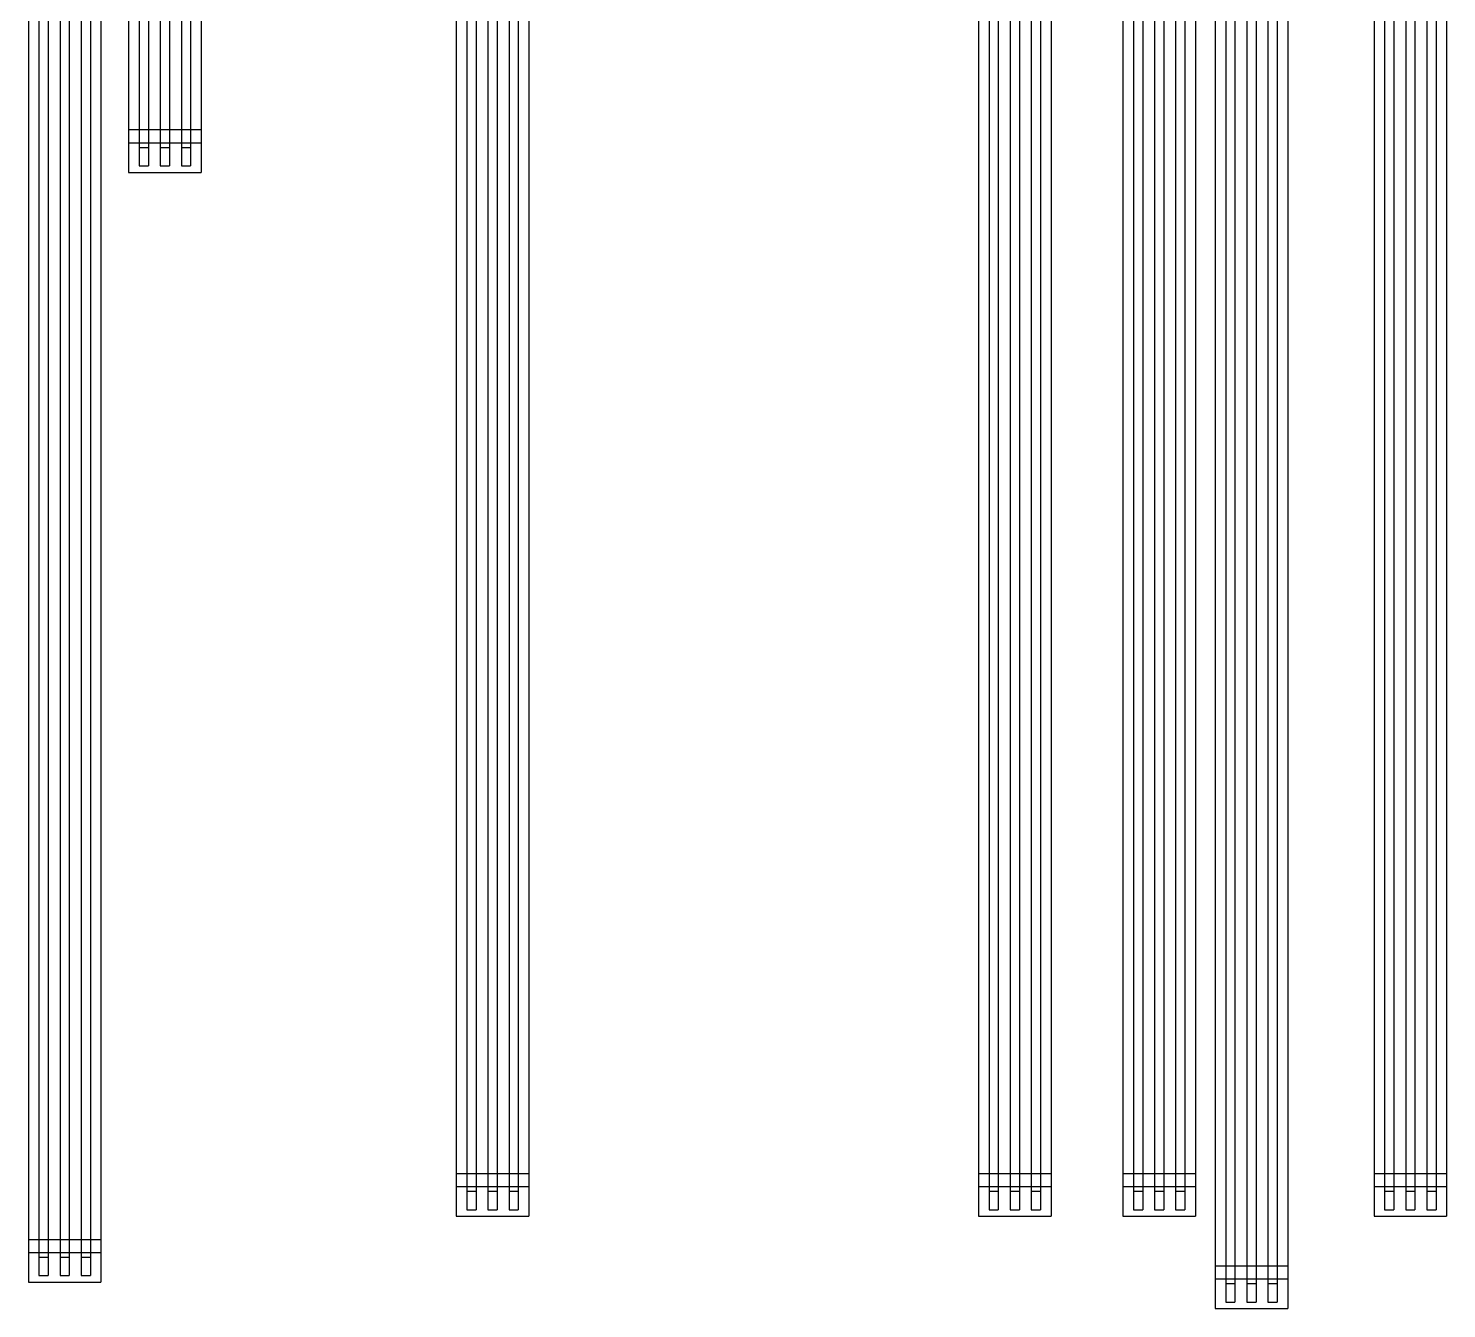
# Model space of a CAD drawing. Header units: millimetres. Extents: x -1225 to 566, y -985 to 617.
# Drawn here: x -245.3 to -137.8, y -411.7 to -314.7 of the extents above; entities that cross this region are included whole.
import ezdxf

# ---------------------------------------------------------------- set-up
doc = ezdxf.new("R2010")
doc.units = ezdxf.units.MM
doc.layers.add('HIDDEN', color=8, linetype='Continuous')
doc.layers.add('VISIBLE', color=7, linetype='Continuous')

msp = doc.modelspace()

# ---------------------------------------------------------------- linework, layer by layer
at = {"layer": 'HIDDEN'}
for points in [[(-245.35, -151.23), (-245.35, -409.73)], [(-239.85, -151.23), (-239.85, -409.73)], [(-244.55, -151.73), (-244.55, -409.23)], [(-243.85, -151.73), (-243.85, -409.23)], [(-242.95, -151.73), (-242.95, -409.23)], [(-242.25, -151.73), (-242.25, -409.23)], [(-241.35, -151.73), (-241.35, -409.23)], [(-240.65, -151.73), (-240.65, -409.23)], [(-212.9, -157.23), (-212.9, -404.73)], [(-212.1, -157.73), (-212.1, -404.23)], [(-211.4, -157.73), (-211.4, -404.23)], [(-210.5, -157.73), (-210.5, -404.23)], [(-209.8, -157.73), (-209.8, -404.23)], [(-208.9, -157.73), (-208.9, -404.23)], [(-208.2, -157.73), (-208.2, -404.23)], [(-207.4, -157.23), (-207.4, -404.73)], [(-173.3, -169.23), (-173.3, -404.73)], [(-172.5, -169.73), (-172.5, -404.23)], [(-171.8, -169.73), (-171.8, -404.23)], [(-170.9, -169.73), (-170.9, -404.23)], [(-170.2, -169.73), (-170.2, -404.23)], [(-169.3, -169.73), (-169.3, -404.23)], [(-168.6, -169.73), (-168.6, -404.23)], [(-167.8, -169.23), (-167.8, -404.73)], [(-162.35, -175.23), (-162.35, -404.73)], [(-156.85, -175.23), (-156.85, -404.73)], [(-161.55, -175.73), (-161.55, -404.23)], [(-160.85, -175.73), (-160.85, -404.23)], [(-159.95, -175.73), (-159.95, -404.23)], [(-159.25, -175.73), (-159.25, -404.23)], [(-158.35, -175.73), (-158.35, -404.23)], [(-157.65, -175.73), (-157.65, -404.23)], [(-155.35, -181.23), (-155.35, -411.73)], [(-154.55, -181.73), (-154.55, -411.23)], [(-153.85, -181.73), (-153.85, -411.23)], [(-152.95, -181.73), (-152.95, -411.23)], [(-152.25, -181.73), (-152.25, -411.23)], [(-151.35, -181.73), (-151.35, -411.23)], [(-150.65, -181.73), (-150.65, -411.23)], [(-149.85, -181.23), (-149.85, -411.73)], [(-143.3, -187.23), (-143.3, -404.73)], [(-142.5, -187.73), (-142.5, -404.23)], [(-141.8, -187.73), (-141.8, -404.23)], [(-140.9, -187.73), (-140.9, -404.23)], [(-140.2, -187.73), (-140.2, -404.23)], [(-139.3, -187.73), (-139.3, -404.23)], [(-138.6, -187.73), (-138.6, -404.23)], [(-137.8, -187.23), (-137.8, -404.73)], [(-237.75, -223.23), (-237.75, -325.58)], [(-232.25, -223.23), (-232.25, -325.58)], [(-236.95, -223.73), (-236.95, -325.08)], [(-236.25, -223.73), (-236.25, -325.08)], [(-235.35, -223.73), (-235.35, -325.08)], [(-234.65, -223.73), (-234.65, -325.08)], [(-233.75, -223.73), (-233.75, -325.08)], [(-233.05, -223.73), (-233.05, -325.08)], [(-237.75, -322.33), (-232.25, -322.33)], [(-237.75, -322.33), (-237.75, -323.33)], [(-236.95, -322.33), (-236.95, -323.33)], [(-236.25, -322.33), (-236.25, -323.33)], [(-235.35, -322.33), (-235.35, -323.33)], [(-234.65, -322.33), (-234.65, -323.33)], [(-233.75, -322.33), (-233.75, -323.33)], [(-233.05, -322.33), (-233.05, -323.33)], [(-232.25, -322.33), (-232.25, -323.33)], [(-237.75, -323.33), (-232.25, -323.33)], [(-236.95, -323.33), (-236.25, -323.33)], [(-236.95, -323.33), (-236.25, -323.33)], [(-236.95, -323.33), (-236.95, -323.68)], [(-236.95, -323.68), (-236.25, -323.68)], [(-236.25, -323.33), (-236.25, -323.68)], [(-235.35, -323.33), (-234.65, -323.33)], [(-235.35, -323.33), (-234.65, -323.33)], [(-235.35, -323.33), (-235.35, -323.68)], [(-235.35, -323.68), (-234.65, -323.68)], [(-234.65, -323.33), (-234.65, -323.68)], [(-233.75, -323.33), (-233.05, -323.33)], [(-233.75, -323.33), (-233.05, -323.33)], [(-233.75, -323.33), (-233.75, -323.68)], [(-233.75, -323.68), (-233.05, -323.68)], [(-233.05, -323.33), (-233.05, -323.68)], [(-237.75, -325.58), (-232.25, -325.58)], [(-236.95, -325.08), (-236.25, -325.08)], [(-235.35, -325.08), (-234.65, -325.08)], [(-233.75, -325.08), (-233.05, -325.08)], [(-212.9, -401.48), (-207.4, -401.48)], [(-212.9, -401.48), (-212.9, -402.48)], [(-212.1, -401.48), (-212.1, -402.48)], [(-211.4, -401.48), (-211.4, -402.48)], [(-210.5, -401.48), (-210.5, -402.48)], [(-209.8, -401.48), (-209.8, -402.48)], [(-208.9, -401.48), (-208.9, -402.48)], [(-208.2, -401.48), (-208.2, -402.48)], [(-207.4, -401.48), (-207.4, -402.48)], [(-173.3, -401.48), (-167.8, -401.48)], [(-173.3, -401.48), (-173.3, -402.48)], [(-172.5, -401.48), (-172.5, -402.48)], [(-171.8, -401.48), (-171.8, -402.48)], [(-170.9, -401.48), (-170.9, -402.48)], [(-170.2, -401.48), (-170.2, -402.48)], [(-169.3, -401.48), (-169.3, -402.48)], [(-168.6, -401.48), (-168.6, -402.48)], [(-167.8, -401.48), (-167.8, -402.48)], [(-162.35, -401.48), (-156.85, -401.48)], [(-162.35, -401.48), (-162.35, -402.48)], [(-161.55, -401.48), (-161.55, -402.48)], [(-160.85, -401.48), (-160.85, -402.48)], [(-159.95, -401.48), (-159.95, -402.48)], [(-159.25, -401.48), (-159.25, -402.48)], [(-158.35, -401.48), (-158.35, -402.48)], [(-157.65, -401.48), (-157.65, -402.48)], [(-156.85, -401.48), (-156.85, -402.48)], [(-143.3, -401.48), (-137.8, -401.48)], [(-143.3, -401.48), (-143.3, -402.48)], [(-142.5, -401.48), (-142.5, -402.48)], [(-141.8, -401.48), (-141.8, -402.48)], [(-140.9, -401.48), (-140.9, -402.48)], [(-140.2, -401.48), (-140.2, -402.48)], [(-139.3, -401.48), (-139.3, -402.48)], [(-138.6, -401.48), (-138.6, -402.48)], [(-137.8, -401.48), (-137.8, -402.48)], [(-212.9, -402.48), (-207.4, -402.48)], [(-212.1, -402.48), (-211.4, -402.48)], [(-212.1, -402.48), (-211.4, -402.48)], [(-212.1, -402.48), (-212.1, -402.83)], [(-212.1, -402.83), (-211.4, -402.83)], [(-211.4, -402.48), (-211.4, -402.83)], [(-210.5, -402.48), (-209.8, -402.48)], [(-210.5, -402.48), (-209.8, -402.48)], [(-210.5, -402.48), (-210.5, -402.83)], [(-210.5, -402.83), (-209.8, -402.83)], [(-209.8, -402.48), (-209.8, -402.83)], [(-208.9, -402.48), (-208.2, -402.48)], [(-208.9, -402.48), (-208.2, -402.48)], [(-208.9, -402.48), (-208.9, -402.83)], [(-208.9, -402.83), (-208.2, -402.83)], [(-208.2, -402.48), (-208.2, -402.83)], [(-173.3, -402.48), (-167.8, -402.48)], [(-172.5, -402.48), (-171.8, -402.48)], [(-172.5, -402.48), (-171.8, -402.48)], [(-172.5, -402.48), (-172.5, -402.83)], [(-172.5, -402.83), (-171.8, -402.83)], [(-171.8, -402.48), (-171.8, -402.83)], [(-170.9, -402.48), (-170.2, -402.48)], [(-170.9, -402.48), (-170.2, -402.48)], [(-170.9, -402.48), (-170.9, -402.83)], [(-170.9, -402.83), (-170.2, -402.83)], [(-170.2, -402.48), (-170.2, -402.83)], [(-169.3, -402.48), (-168.6, -402.48)], [(-169.3, -402.48), (-168.6, -402.48)], [(-169.3, -402.48), (-169.3, -402.83)], [(-169.3, -402.83), (-168.6, -402.83)], [(-168.6, -402.48), (-168.6, -402.83)], [(-162.35, -402.48), (-156.85, -402.48)], [(-161.55, -402.48), (-160.85, -402.48)], [(-161.55, -402.48), (-160.85, -402.48)], [(-161.55, -402.48), (-161.55, -402.83)], [(-161.55, -402.83), (-160.85, -402.83)], [(-160.85, -402.48), (-160.85, -402.83)], [(-159.95, -402.48), (-159.25, -402.48)], [(-159.95, -402.48), (-159.25, -402.48)], [(-159.95, -402.48), (-159.95, -402.83)], [(-159.95, -402.83), (-159.25, -402.83)], [(-159.25, -402.48), (-159.25, -402.83)], [(-158.35, -402.48), (-157.65, -402.48)], [(-158.35, -402.48), (-157.65, -402.48)], [(-158.35, -402.48), (-158.35, -402.83)], [(-158.35, -402.83), (-157.65, -402.83)], [(-157.65, -402.48), (-157.65, -402.83)], [(-143.3, -402.48), (-137.8, -402.48)], [(-142.5, -402.48), (-141.8, -402.48)], [(-142.5, -402.48), (-141.8, -402.48)], [(-142.5, -402.48), (-142.5, -402.83)], [(-142.5, -402.83), (-141.8, -402.83)], [(-141.8, -402.48), (-141.8, -402.83)], [(-140.9, -402.48), (-140.2, -402.48)], [(-140.9, -402.48), (-140.2, -402.48)], [(-140.9, -402.48), (-140.9, -402.83)], [(-140.9, -402.83), (-140.2, -402.83)], [(-140.2, -402.48), (-140.2, -402.83)], [(-139.3, -402.48), (-138.6, -402.48)], [(-139.3, -402.48), (-138.6, -402.48)], [(-139.3, -402.48), (-139.3, -402.83)], [(-139.3, -402.83), (-138.6, -402.83)], [(-138.6, -402.48), (-138.6, -402.83)], [(-212.1, -404.23), (-211.4, -404.23)], [(-210.5, -404.23), (-209.8, -404.23)], [(-208.9, -404.23), (-208.2, -404.23)], [(-172.5, -404.23), (-171.8, -404.23)], [(-170.9, -404.23), (-170.2, -404.23)], [(-169.3, -404.23), (-168.6, -404.23)], [(-161.55, -404.23), (-160.85, -404.23)], [(-159.95, -404.23), (-159.25, -404.23)], [(-158.35, -404.23), (-157.65, -404.23)], [(-142.5, -404.23), (-141.8, -404.23)], [(-140.9, -404.23), (-140.2, -404.23)], [(-139.3, -404.23), (-138.6, -404.23)], [(-212.9, -404.73), (-207.4, -404.73)], [(-173.3, -404.73), (-167.8, -404.73)], [(-162.35, -404.73), (-156.85, -404.73)], [(-143.3, -404.73), (-137.8, -404.73)], [(-245.35, -406.48), (-239.85, -406.48)], [(-245.35, -406.48), (-245.35, -407.48)], [(-244.55, -406.48), (-244.55, -407.48)], [(-243.85, -406.48), (-243.85, -407.48)], [(-242.95, -406.48), (-242.95, -407.48)], [(-242.25, -406.48), (-242.25, -407.48)], [(-241.35, -406.48), (-241.35, -407.48)], [(-240.65, -406.48), (-240.65, -407.48)], [(-239.85, -406.48), (-239.85, -407.48)], [(-245.35, -407.48), (-239.85, -407.48)], [(-244.55, -407.48), (-243.85, -407.48)], [(-244.55, -407.48), (-243.85, -407.48)], [(-244.55, -407.48), (-244.55, -407.83)], [(-243.85, -407.48), (-243.85, -407.83)], [(-242.95, -407.48), (-242.25, -407.48)], [(-242.95, -407.48), (-242.25, -407.48)], [(-242.95, -407.48), (-242.95, -407.83)], [(-242.25, -407.48), (-242.25, -407.83)], [(-241.35, -407.48), (-240.65, -407.48)], [(-241.35, -407.48), (-240.65, -407.48)], [(-241.35, -407.48), (-241.35, -407.83)], [(-240.65, -407.48), (-240.65, -407.83)], [(-244.55, -407.83), (-243.85, -407.83)], [(-242.95, -407.83), (-242.25, -407.83)], [(-241.35, -407.83), (-240.65, -407.83)], [(-155.35, -408.48), (-149.85, -408.48)], [(-155.35, -408.48), (-155.35, -409.48)], [(-154.55, -408.48), (-154.55, -409.48)], [(-153.85, -408.48), (-153.85, -409.48)], [(-152.95, -408.48), (-152.95, -409.48)], [(-152.25, -408.48), (-152.25, -409.48)], [(-151.35, -408.48), (-151.35, -409.48)], [(-150.65, -408.48), (-150.65, -409.48)], [(-149.85, -408.48), (-149.85, -409.48)], [(-245.35, -409.73), (-239.85, -409.73)], [(-244.55, -409.23), (-243.85, -409.23)], [(-242.95, -409.23), (-242.25, -409.23)], [(-241.35, -409.23), (-240.65, -409.23)], [(-155.35, -409.48), (-149.85, -409.48)], [(-154.55, -409.48), (-153.85, -409.48)], [(-154.55, -409.48), (-153.85, -409.48)], [(-154.55, -409.48), (-154.55, -409.83)], [(-153.85, -409.48), (-153.85, -409.83)], [(-152.95, -409.48), (-152.25, -409.48)], [(-152.95, -409.48), (-152.25, -409.48)], [(-152.95, -409.48), (-152.95, -409.83)], [(-152.25, -409.48), (-152.25, -409.83)], [(-151.35, -409.48), (-150.65, -409.48)], [(-151.35, -409.48), (-150.65, -409.48)], [(-151.35, -409.48), (-151.35, -409.83)], [(-150.65, -409.48), (-150.65, -409.83)], [(-154.55, -409.83), (-153.85, -409.83)], [(-152.95, -409.83), (-152.25, -409.83)], [(-151.35, -409.83), (-150.65, -409.83)], [(-155.35, -411.73), (-149.85, -411.73)], [(-154.55, -411.23), (-153.85, -411.23)], [(-152.95, -411.23), (-152.25, -411.23)], [(-151.35, -411.23), (-150.65, -411.23)]]:
    msp.add_lwpolyline(points, dxfattribs=at)
at = {"layer": 'VISIBLE'}
for points in [[(-245.35, -264.73), (-245.35, -409.73)], [(-244.55, -264.73), (-244.55, -406.48)], [(-243.85, -264.73), (-243.85, -406.48)], [(-242.95, -264.73), (-242.95, -406.48)], [(-242.25, -264.73), (-242.25, -406.48)], [(-241.35, -264.73), (-241.35, -406.48)], [(-240.65, -264.73), (-240.65, -406.48)], [(-239.85, -264.73), (-239.85, -409.73)], [(-237.75, -264.73), (-237.75, -325.58)], [(-236.95, -264.73), (-236.95, -322.33)], [(-236.25, -264.73), (-236.25, -322.33)], [(-235.35, -264.73), (-235.35, -322.33)], [(-234.65, -264.73), (-234.65, -322.33)], [(-233.75, -264.73), (-233.75, -322.33)], [(-233.05, -264.73), (-233.05, -322.33)], [(-232.25, -264.73), (-232.25, -325.58)], [(-212.9, -264.73), (-212.9, -404.73)], [(-212.1, -264.73), (-212.1, -401.48)], [(-211.4, -264.73), (-211.4, -401.48)], [(-210.5, -264.73), (-210.5, -401.48)], [(-209.8, -264.73), (-209.8, -401.48)], [(-208.9, -264.73), (-208.9, -401.48)], [(-208.2, -264.73), (-208.2, -401.48)], [(-207.4, -264.73), (-207.4, -404.73)], [(-173.3, -264.73), (-173.3, -404.73)], [(-162.35, -264.73), (-162.35, -404.73)], [(-161.55, -264.73), (-161.55, -401.48)], [(-160.85, -264.73), (-160.85, -401.48)], [(-159.95, -264.73), (-159.95, -401.48)], [(-159.25, -264.73), (-159.25, -401.48)], [(-158.35, -264.73), (-158.35, -401.48)], [(-157.65, -264.73), (-157.65, -401.48)], [(-156.85, -264.73), (-156.85, -404.73)], [(-155.35, -264.73), (-155.35, -411.73)], [(-154.55, -264.73), (-154.55, -408.48)], [(-153.85, -264.73), (-153.85, -408.48)], [(-152.95, -264.73), (-152.95, -408.48)], [(-152.25, -264.73), (-152.25, -408.48)], [(-151.35, -264.73), (-151.35, -408.48)], [(-150.65, -264.73), (-150.65, -408.48)], [(-149.85, -264.73), (-149.85, -411.73)], [(-138.6, -264.73), (-138.6, -401.48)], [(-137.8, -264.73), (-137.8, -404.73)], [(-143.3, -308.58), (-143.3, -404.73)], [(-142.5, -308.58), (-142.5, -401.48)], [(-141.8, -308.58), (-141.8, -401.48)], [(-140.9, -308.58), (-140.9, -401.48)], [(-140.2, -308.58), (-140.2, -401.48)], [(-139.3, -308.58), (-139.3, -401.48)], [(-172.5, -314.58), (-172.5, -401.48)], [(-171.8, -314.58), (-171.8, -401.48)], [(-170.9, -314.58), (-170.9, -401.48)], [(-170.2, -314.58), (-170.2, -401.48)], [(-169.3, -314.58), (-169.3, -401.48)], [(-168.6, -314.58), (-168.6, -401.48)], [(-167.8, -314.58), (-167.8, -404.73)], [(-237.75, -322.33), (-232.25, -322.33)], [(-237.75, -322.33), (-237.75, -323.33)], [(-232.25, -322.33), (-232.25, -323.33)], [(-237.75, -323.33), (-232.25, -323.33)], [(-236.95, -323.33), (-236.95, -325.08)], [(-236.95, -323.33), (-236.95, -323.68)], [(-236.95, -323.68), (-236.25, -323.68)], [(-236.25, -323.33), (-236.25, -325.08)], [(-236.25, -323.33), (-236.25, -323.68)], [(-235.35, -323.33), (-235.35, -325.08)], [(-235.35, -323.33), (-235.35, -323.68)], [(-235.35, -323.68), (-234.65, -323.68)], [(-234.65, -323.33), (-234.65, -325.08)], [(-234.65, -323.33), (-234.65, -323.68)], [(-233.75, -323.33), (-233.75, -325.08)], [(-233.75, -323.33), (-233.75, -323.68)], [(-233.75, -323.68), (-233.05, -323.68)], [(-233.05, -323.33), (-233.05, -325.08)], [(-233.05, -323.33), (-233.05, -323.68)], [(-237.75, -325.58), (-232.25, -325.58)], [(-236.95, -325.08), (-236.25, -325.08)], [(-235.35, -325.08), (-234.65, -325.08)], [(-233.75, -325.08), (-233.05, -325.08)], [(-212.9, -401.48), (-207.4, -401.48)], [(-212.9, -401.48), (-212.9, -402.48)], [(-207.4, -401.48), (-207.4, -402.48)], [(-173.3, -401.48), (-167.8, -401.48)], [(-173.3, -401.48), (-173.3, -402.48)], [(-167.8, -401.48), (-167.8, -402.48)], [(-162.35, -401.48), (-156.85, -401.48)], [(-162.35, -401.48), (-162.35, -402.48)], [(-156.85, -401.48), (-156.85, -402.48)], [(-143.3, -401.48), (-137.8, -401.48)], [(-143.3, -401.48), (-143.3, -402.48)], [(-137.8, -401.48), (-137.8, -402.48)], [(-212.9, -402.48), (-207.4, -402.48)], [(-212.1, -402.48), (-212.1, -404.23)], [(-212.1, -402.48), (-212.1, -402.83)], [(-212.1, -402.83), (-211.4, -402.83)], [(-211.4, -402.48), (-211.4, -404.23)], [(-211.4, -402.48), (-211.4, -402.83)], [(-210.5, -402.48), (-210.5, -404.23)], [(-210.5, -402.48), (-210.5, -402.83)], [(-210.5, -402.83), (-209.8, -402.83)], [(-209.8, -402.48), (-209.8, -404.23)], [(-209.8, -402.48), (-209.8, -402.83)], [(-208.9, -402.48), (-208.9, -404.23)], [(-208.9, -402.48), (-208.9, -402.83)], [(-208.9, -402.83), (-208.2, -402.83)], [(-208.2, -402.48), (-208.2, -404.23)], [(-208.2, -402.48), (-208.2, -402.83)], [(-173.3, -402.48), (-167.8, -402.48)], [(-172.5, -402.48), (-172.5, -404.23)], [(-172.5, -402.48), (-172.5, -402.83)], [(-172.5, -402.83), (-171.8, -402.83)], [(-171.8, -402.48), (-171.8, -404.23)], [(-171.8, -402.48), (-171.8, -402.83)], [(-170.9, -402.48), (-170.9, -404.23)], [(-170.9, -402.48), (-170.9, -402.83)], [(-170.9, -402.83), (-170.2, -402.83)], [(-170.2, -402.48), (-170.2, -404.23)], [(-170.2, -402.48), (-170.2, -402.83)], [(-169.3, -402.48), (-169.3, -404.23)], [(-169.3, -402.48), (-169.3, -402.83)], [(-169.3, -402.83), (-168.6, -402.83)], [(-168.6, -402.48), (-168.6, -404.23)], [(-168.6, -402.48), (-168.6, -402.83)], [(-162.35, -402.48), (-156.85, -402.48)], [(-161.55, -402.48), (-161.55, -404.23)], [(-161.55, -402.48), (-161.55, -402.83)], [(-161.55, -402.83), (-160.85, -402.83)], [(-160.85, -402.48), (-160.85, -404.23)], [(-160.85, -402.48), (-160.85, -402.83)], [(-159.95, -402.48), (-159.95, -404.23)], [(-159.95, -402.48), (-159.95, -402.83)], [(-159.95, -402.83), (-159.25, -402.83)], [(-159.25, -402.48), (-159.25, -404.23)], [(-159.25, -402.48), (-159.25, -402.83)], [(-158.35, -402.48), (-158.35, -404.23)], [(-158.35, -402.48), (-158.35, -402.83)], [(-158.35, -402.83), (-157.65, -402.83)], [(-157.65, -402.48), (-157.65, -404.23)], [(-157.65, -402.48), (-157.65, -402.83)], [(-143.3, -402.48), (-137.8, -402.48)], [(-142.5, -402.48), (-142.5, -404.23)], [(-142.5, -402.48), (-142.5, -402.83)], [(-142.5, -402.83), (-141.8, -402.83)], [(-141.8, -402.48), (-141.8, -404.23)], [(-141.8, -402.48), (-141.8, -402.83)], [(-140.9, -402.48), (-140.9, -404.23)], [(-140.9, -402.48), (-140.9, -402.83)], [(-140.9, -402.83), (-140.2, -402.83)], [(-140.2, -402.48), (-140.2, -404.23)], [(-140.2, -402.48), (-140.2, -402.83)], [(-139.3, -402.48), (-139.3, -404.23)], [(-139.3, -402.48), (-139.3, -402.83)], [(-139.3, -402.83), (-138.6, -402.83)], [(-138.6, -402.48), (-138.6, -404.23)], [(-138.6, -402.48), (-138.6, -402.83)], [(-212.1, -404.23), (-211.4, -404.23)], [(-210.5, -404.23), (-209.8, -404.23)], [(-208.9, -404.23), (-208.2, -404.23)], [(-172.5, -404.23), (-171.8, -404.23)], [(-170.9, -404.23), (-170.2, -404.23)], [(-169.3, -404.23), (-168.6, -404.23)], [(-161.55, -404.23), (-160.85, -404.23)], [(-159.95, -404.23), (-159.25, -404.23)], [(-158.35, -404.23), (-157.65, -404.23)], [(-142.5, -404.23), (-141.8, -404.23)], [(-140.9, -404.23), (-140.2, -404.23)], [(-139.3, -404.23), (-138.6, -404.23)], [(-212.9, -404.73), (-207.4, -404.73)], [(-173.3, -404.73), (-167.8, -404.73)], [(-162.35, -404.73), (-156.85, -404.73)], [(-143.3, -404.73), (-137.8, -404.73)], [(-245.35, -406.48), (-239.85, -406.48)], [(-245.35, -406.48), (-245.35, -407.48)], [(-239.85, -406.48), (-239.85, -407.48)], [(-245.35, -407.48), (-239.85, -407.48)], [(-244.55, -407.48), (-244.55, -409.23)], [(-244.55, -407.48), (-244.55, -407.83)], [(-243.85, -407.48), (-243.85, -409.23)], [(-243.85, -407.48), (-243.85, -407.83)], [(-242.95, -407.48), (-242.95, -409.23)], [(-242.95, -407.48), (-242.95, -407.83)], [(-242.25, -407.48), (-242.25, -409.23)], [(-242.25, -407.48), (-242.25, -407.83)], [(-241.35, -407.48), (-241.35, -409.23)], [(-241.35, -407.48), (-241.35, -407.83)], [(-240.65, -407.48), (-240.65, -409.23)], [(-240.65, -407.48), (-240.65, -407.83)], [(-244.55, -407.83), (-243.85, -407.83)], [(-242.95, -407.83), (-242.25, -407.83)], [(-241.35, -407.83), (-240.65, -407.83)], [(-155.35, -408.48), (-149.85, -408.48)], [(-155.35, -408.48), (-155.35, -409.48)], [(-149.85, -408.48), (-149.85, -409.48)], [(-245.35, -409.73), (-239.85, -409.73)], [(-244.55, -409.23), (-243.85, -409.23)], [(-242.95, -409.23), (-242.25, -409.23)], [(-241.35, -409.23), (-240.65, -409.23)], [(-155.35, -409.48), (-149.85, -409.48)], [(-154.55, -409.48), (-154.55, -411.23)], [(-154.55, -409.48), (-154.55, -409.83)], [(-153.85, -409.48), (-153.85, -411.23)], [(-153.85, -409.48), (-153.85, -409.83)], [(-152.95, -409.48), (-152.95, -411.23)], [(-152.95, -409.48), (-152.95, -409.83)], [(-152.25, -409.48), (-152.25, -411.23)], [(-152.25, -409.48), (-152.25, -409.83)], [(-151.35, -409.48), (-151.35, -411.23)], [(-151.35, -409.48), (-151.35, -409.83)], [(-150.65, -409.48), (-150.65, -411.23)], [(-150.65, -409.48), (-150.65, -409.83)], [(-154.55, -409.83), (-153.85, -409.83)], [(-152.95, -409.83), (-152.25, -409.83)], [(-151.35, -409.83), (-150.65, -409.83)], [(-155.35, -411.73), (-149.85, -411.73)], [(-154.55, -411.23), (-153.85, -411.23)], [(-152.95, -411.23), (-152.25, -411.23)], [(-151.35, -411.23), (-150.65, -411.23)]]:
    msp.add_lwpolyline(points, dxfattribs=at)

doc.saveas('drawing.dxf')
